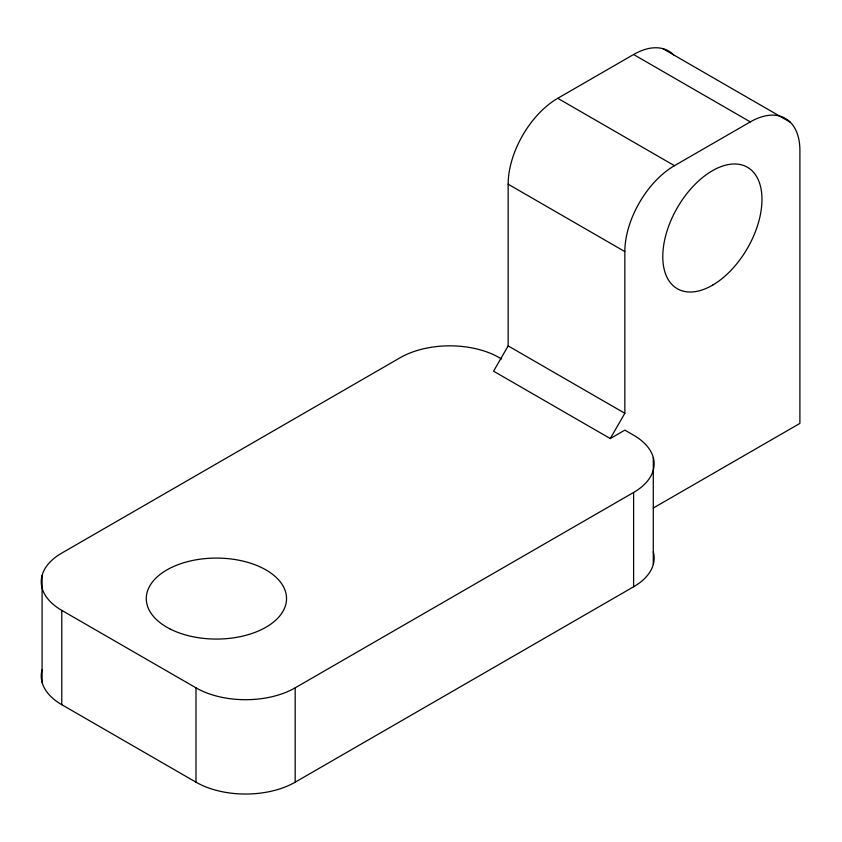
<?xml version="1.0" encoding="UTF-8"?>
<svg xmlns="http://www.w3.org/2000/svg" width="842" height="842" viewBox="0 0 842 842"><rect width="100%" height="100%" fill="white"/><g stroke="black" fill="none" stroke-linecap="round" stroke-linejoin="round"><path stroke-width="1.26" d="M673.726 54.951A70.139 40.5 -60 0 0 633.605 54.509L557.751 98.303A70.139 40.5 -60 0 0 508.158 184.209L508.158 345.915L493.57 371.175L610.261 438.556L624.848 430.136L633.605 435.188A70.139 40.5 0 0 1 633.605 492.454L633.605 586.779L295.174 782.176A70.139 40.5 0 0 1 195.986 782.176L61.782 704.691A70.139 40.5 0 0 1 42.1 669.716M610.261 438.556L624.848 413.285L624.848 251.59A70.139 40.5 -60 0 1 674.453 165.685L750.306 121.89A70.139 40.5 -60 0 1 799.9 150.518L799.9 423.4L653.266 508.052M501.59 358.966L499.401 357.703A70.139 40.5 0 0 0 400.203 357.703L61.782 553.089A70.139 40.5 0 0 0 61.782 610.366L195.986 687.84A70.139 40.5 0 0 0 295.174 687.84L633.605 492.454M662.759 48.615L790.428 122.332M633.605 54.509L750.306 121.89M557.751 98.303L674.453 165.685M508.158 184.209L624.848 251.59M508.158 345.915L624.848 413.285M653.287 457.49L653.287 564.487M295.174 687.84L295.174 782.176M195.986 687.84L195.986 782.176M61.782 610.366L61.782 704.691M42.1 575.391L42.1 682.388M653.287 551.815A70.139 40.5 0 0 1 633.605 586.779M169.842 628.858A70.139 40.5 0 0 0 285.112 606.714A70.139 40.5 0 0 0 194.27 560.151A70.139 40.5 0 0 0 169.842 628.858M712.816 285.017A70.139 40.5 -60 0 0 755.106 174.262A70.139 40.5 -60 0 0 669.201 224.74A70.139 40.5 -60 0 0 712.816 285.017"/></g></svg>
